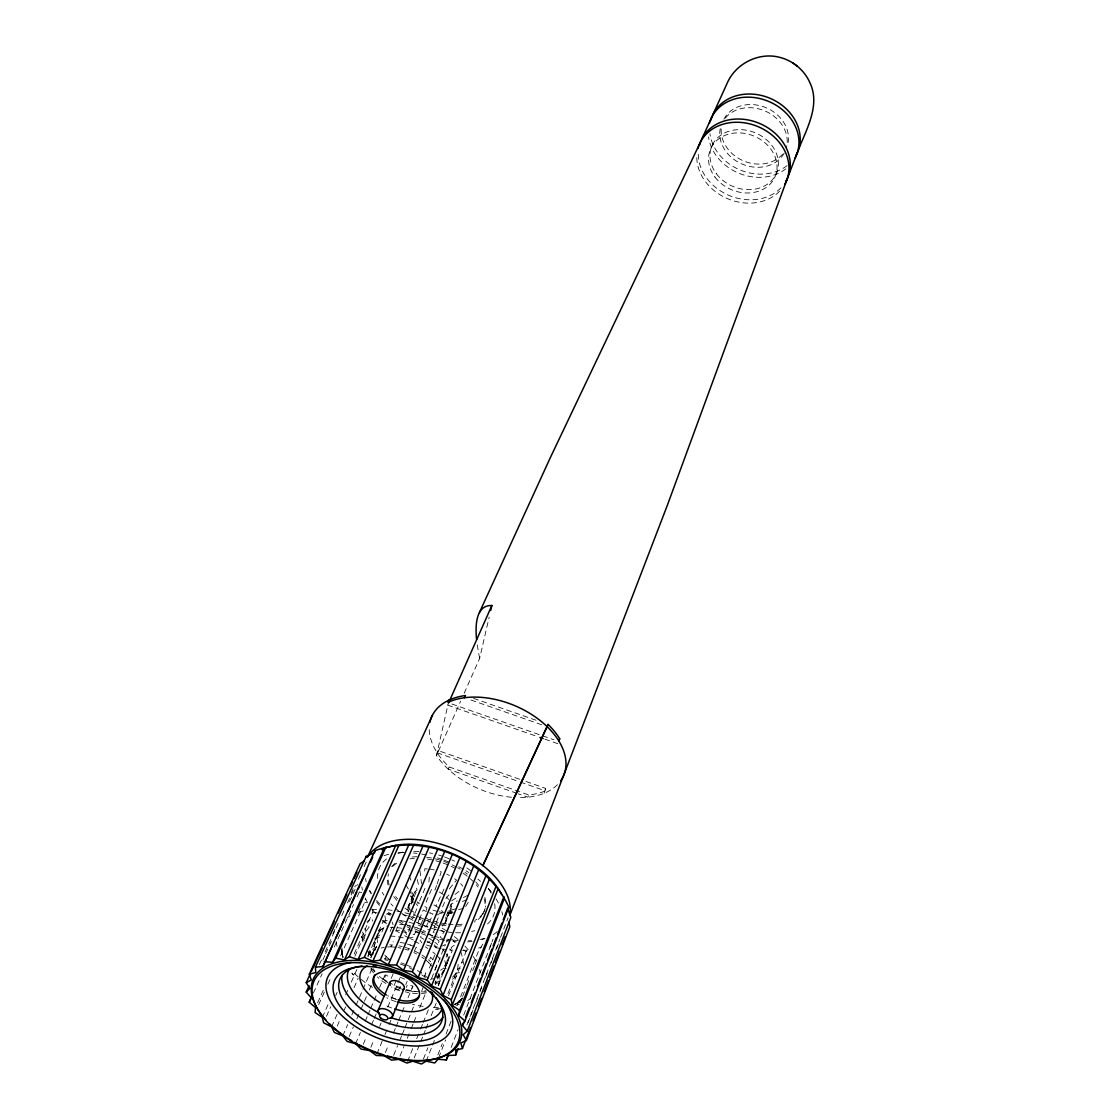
<?xml version="1.0" encoding="UTF-8"?>
<svg xmlns="http://www.w3.org/2000/svg" width="1120" height="1120" viewBox="0 0 1120 1120"><rect width="100%" height="100%" fill="white"/><g stroke="black" fill="none" stroke-linecap="round" stroke-linejoin="round"><path stroke-width="0.75" stroke-dasharray="5 3.75" d="M341.684 952.168L341.642 953.834L341.768 950.544M354.172 954.002L372.652 912.436L372.834 907.998M362.908 942.074L361.774 933.562M364.196 938.966L366.044 931.098L369.096 927.192L367.01 921.676L371.728 918.246L372.582 921.144M372.904 954.828L374.234 949.326L376.404 946.61L370.804 957.628L373.044 952.49M380.576 929.824L376.936 936.236L377.58 944.104L374.626 950.866L373.968 942.984L375.27 939.554L380.576 929.824L388.108 925.694M415.282 891.296L413.238 894.81L413.504 899.136L408.002 911.974L408.45 905.772L415.282 891.296L417.088 889.966L415.576 884.996M436.828 965.006L434.7 970.2L437.094 977.858L435.456 984.438L438.886 976.136L435.288 981.89M428.89 882.014L429.338 877.184M445.83 917.028L446.026 921.34L442.064 926.1M443.702 971.908L447.916 961.688L447.552 953.834L444.78 960.68C447.02 967.022 443.926 974.274 437.808 977.06L440.02 971.6M445.242 923.216L451.332 908.404L451.15 904.092L457.296 900.83M463.302 964.404L463.582 961.716L458.192 964.138L457.674 969.094L447.524 994.658M426.524 910.322L426.888 907.704L424.354 906.346M519.596 779.24L438.102 750.568L436.52 755.482A72.24 45.29 22.8 0 0 514.402 797.468M448.98 700.14L436.52 755.482L460.67 701.12M437.5 753.284L438.102 750.568M464.184 693.224L479.626 658.462L489.174 617.092M340.606 955.836L364.7 902.286L365.708 898.044M545.678 788.41L544.04 793.338L545.678 788.41L521.22 779.814M422.758 926.912L417.326 924.672L419.328 918.862L425.208 921.298M436.562 885.528L434.994 890.092L431.62 889.084L426.174 901.978L429.562 903M437.08 884.002L441.266 871.836L438.466 870.996M466.872 1024.968L476.238 1000.622M476.854 998.998L488.712 968.156M489.342 966.546L499.94 938.952M500.57 937.328L508.06 917.854M468.09 1022.784L470.568 1016.316M471.184 1014.706L473.06 1009.848M475.538 1003.38L477.4 998.536M479.892 992.068L481.754 987.21M485.478 977.508L487.34 972.664M491.078 962.962L492.94 958.104M496.664 948.416L498.526 943.558M451.164 1047.424L458.052 1029.658M463.68 1015.14L493.052 939.288M490.014 947.1L491.596 943.04M438.69 1057.63L445.606 1039.934M460.082 1002.904L461.972 998.074M462.602 996.464L466.368 986.804M466.998 985.194L470.148 977.144M472.668 970.718L474.558 965.888M475.174 964.278L477.694 957.838M437.878 1054.942L442.288 1043.686M446.068 1034.026L451.094 1021.174M457.394 1005.088L478.8 950.418L483.364 943.348M423.374 1059.128L427.882 1047.732M448.546 995.708L465.962 951.79L469.014 948.57M544.922 791.084A72.17 45.29 22.8 0 1 528.766 794.962L527.884 797.202L518.126 793.772M775.992 174.216L777.294 170.912M426.202 1061.172L431.914 1046.724M432.544 1045.114L434.448 1040.298M414.204 1057.966L420.056 1043.364M420.714 1041.74L425.264 1030.372M425.922 1028.748L427.868 1023.876M431.116 1015.77L436.324 1002.792M438.368 985.376L439.586 982.338M437.094 977.858L439.208 972.65M441.238 974.778L447.916 961.688M445.508 964.754L448.28 957.894M407.554 1061.424L412.776 1048.46M416.696 1038.73L419.958 1030.624M420.616 1029L422.576 1024.142M423.234 1022.518L428.456 1009.554M438.256 985.236L451.976 951.188L449.764 948.864M399.994 1056.146L403.956 1046.444M407.246 1038.352L410.536 1030.26M411.194 1028.636L413.168 1023.778M413.826 1022.168L417.116 1014.076M419.762 1007.608L425.684 993.034M431.606 978.474L445.438 944.496L441.49 946.456M424.172 977.13L425.838 973.042L419.93 972.538M393.638 1055.32L397.614 1045.618M400.26 1039.164L401.59 1035.93M402.248 1034.306L404.236 1029.462M404.894 1027.852L414.834 1003.604M429.394 968.044L435.358 953.512M423.598 986.356L421.484 991.522L426.076 990.668M446.488 915.404L451.15 904.092M443.912 924.812L451.332 908.404M432.054 966.266L428.526 962.416L430.668 957.208L433.006 959.784M446.222 919.254L451.542 906.318L454.65 904.96M385.378 1052.534L388.71 1044.47M393.386 1033.172L395.388 1028.342M396.046 1026.718L398.048 1021.888M398.72 1020.264L404.726 1005.746M408.058 997.682L412.734 986.384M405.174 990.08L410.872 991.228L413 986.062L407.316 984.928L406.252 987.504M448.994 894.936L446.67 897.19L441.294 910.126L443.324 912.394M438.83 907.984L435.988 906.052L444.01 889.07M376.922 1053.864L382.298 1040.97M384.972 1034.53L388.332 1026.466M389.004 1024.856L391.02 1020.026M405.804 984.564L407.148 981.344M370.86 1047.284L374.234 1039.234M379.652 1026.354L381.01 1023.134M387.772 1007.048L397.25 984.522M397.922 982.912L400.624 976.472M414.428 951.258L416.066 947.366L421.47 950.25M396.004 980.868L393.834 986.006L399.434 988.33L400.526 985.754M421.848 929.852L417.228 927.934L414.358 934.752L411.194 933.8M414.638 946.778L410.354 945L408.17 950.18L403.774 948.836M420.938 924.49L422.968 919.66M363.272 1044.316L366.674 1036.28M371.448 1025.024L373.492 1020.208M374.178 1018.598L376.222 1013.782M391.216 978.418L393.26 973.602M468.272 902.328L464.716 908.11M425.054 888.23L419.566 901.11L422.8 901.348M408.604 931.476L410.34 927.388M355.586 1043.77L360.388 1032.528M365.19 1021.286L367.248 1016.47M367.934 1014.874L369.992 1010.044M370.678 1008.448L376.852 994M379.596 987.574L385.084 974.722M388.542 983.178L383.684 979.944L385.882 974.82L390.712 978.04M385 959.294L386.162 956.592L383.32 953.526M387.478 946.974L390.922 946.82L393.134 941.654M407.722 907.662L413.98 892.92M407.568 909.748L413.084 896.91L409.836 891.478M409.752 904.148L411.572 902.832L417.088 889.966M349.188 1036.574L353.346 1026.956M356.804 1018.934L360.262 1010.912M360.948 1009.316L366.478 996.478M369.25 990.066L371.322 985.25M342.79 1035.818L347.662 1024.59M351.834 1014.972L355.306 1006.964M356.006 1005.368L362.264 990.934M362.964 989.338L372.008 968.506M390.138 931.448L393.078 924.658M452.48 977.284L455.756 973.518L457.674 969.094L460.348 968.1M337.232 1026.088L340.046 1019.676M344.246 1010.072L345.646 1006.88M354.074 987.658L358.274 978.054M368.088 955.64L382.816 922.026L387.632 921.956M367.99 956.186L369.292 953.19M373.968 942.984L378.238 932.792M373.758 946.792L376.712 940.044M371.994 954.464L374.234 949.326M383.908 927.444L380.94 934.206L377.622 936.6M429.254 729.652A72.17 45.29 22.8 0 0 449.162 766.934L448.196 769.132L516.502 793.198M331.576 1026.914L337.204 1014.104M345.66 994.91L348.488 988.498M351.302 982.1L356.93 969.304M354.886 956.242L366.044 931.098L364.882 928.508M322.35 1017.38L328.678 1003.184M711.256 147.56L712.712 144.312M326.466 1016.358L330.736 1006.768M335.706 995.568L337.12 992.376M318.654 1004.654L325.024 990.486M327.866 984.186L331.408 976.304M317.604 1002.82L323.288 990.22M358.078 913.01L360.206 908.278M313.39 993.062L322.098 973.84M334.25 947.072L353.57 904.554M357.056 896.938L359.198 892.206M351.064 893.102L353.234 888.37M332.864 933.814L335.748 927.514M319.34 964.628L321.51 959.882M325.122 951.986L338.142 923.51M341.754 915.614L343.924 910.868M347.536 902.958L355.488 885.556M358.386 879.242L360.556 874.496M364.168 866.586L366.338 861.84M322.784 960.092L324.94 955.36M325.668 953.778L332.15 939.582M349.426 901.74L357.35 884.394M428.148 922.516L425.474 928.046L430.08 930.51M449.358 888.832L456.582 880.096L451.892 876.876M462.182 998.802L458.906 1002.484L461.412 999.852M463.022 997.836L454.79 1004.584L460.908 1000.636L455.28 1004.22M446.208 942.102L448.434 939.946M456.904 1003.324L462.588 998.466M457.576 1003.282L460.53 1000.65L455.784 1004.108M462.07 999.18L453.04 1005.354M455.056 894.432L460.152 890.428M440.58 970.242L443.996 967.946M452.466 979.216L457.366 975.982L454.104 976.85M459.144 1001.756L454.118 1004.864M451.542 900.9L458.318 896.532M463.428 897.582L468.034 895.146M462.42 901.572L467.082 899.542M411.572 902.832L413.868 901.866M427.126 942.648L429.982 941.682M455.756 973.518L459.62 972.3M450.562 910.28L457.114 908.348M439.012 913.808L443.184 912.618M452.326 911.134L447.384 913.178L452.144 912.198M458.528 909.622L463.176 908.488M413.028 937.146L408.254 938.238L404.306 929.768M382.228 921.046L391.356 920.052M381.136 947.982L384.216 947.366M430.234 979.328L433.552 978.698M439.11 983.01L434.616 983.024M448.28 913.542L451.458 912.968M448.686 913.57L453.39 912.73M403.074 852.18L396.928 852.978A74.62 42.812 22.8 0 1 404.964 852.6M396.452 930.538L399.7 930.16M441.644 1008.588L434.14 1009.316L438.424 1008.952M386.372 914.13L391.146 913.864M448.462 913.01L451.752 912.828M437.066 927.584L434.084 927.738L439.432 914.844L436.24 914.606M427.42 868.952L424.746 868.77L424.816 873.642M404.656 924.826L398.65 924.364L395.724 931.154L398.734 931.392M372.652 912.436L377.244 912.8M390.922 946.82L396.494 947.268M410.872 991.228L416.36 991.704M364.7 902.286L367.528 902.776M430.094 869.12L434.266 869.904M439.096 911.834L441.826 912.352M402.822 914.704L407.302 915.558M400.75 920.57L407.358 921.83M407.792 925.428L410.928 926.03M401.744 931.63L408.03 932.834M400.148 942.382L404.502 943.222M397.95 947.548L400.848 948.108M359.282 891.968L361.802 892.64M437.724 911.582L432.236 909.93L429.604 912.968L432.922 913.976L427.546 926.856L424.2 925.834M411.796 916.594L414.806 917.504M409.01 922.152L417.326 924.672M412.496 926.506L417.228 927.934M407.428 944.104L410.354 945M399.434 988.33L403.746 989.646M473.55 698.362L536.732 720.468M470.96 700.014L542.304 724.976M451.906 704.032L553.952 739.774M447.622 705.082L538.23 736.834M544.824 739.13L557.998 743.75M437.108 752.766L518.686 781.48M520.324 782.054L544.796 790.664M449.162 766.934L528.766 794.962M400.036 977.186L404.768 979.16M413.896 952.546L416.598 954.002M433.902 904.932L435.988 906.052M426.356 911.624L423.29 909.972L417.844 922.838L419.902 923.93M430.934 924.014L436.492 926.996L433.146 932.162L437.346 935.004M446.74 874.09L449.316 875.49M439.32 892.01L444.206 895.062M421.764 957.11L424.228 958.762M433.188 936.306L423.388 930.496L420.532 937.314L431.69 944.048M441.532 930.426L444.066 932.134L440.132 936.894L443.786 940.016M419.524 903.42L417.214 901.852L419.174 905.59M379.428 976.388L383.684 979.944M386.162 956.592L389.578 959.476M425.306 959.672L428.526 962.416M434 946.022L436.324 947.996L439.124 941.15L436.828 939.176M463.652 949.774L465.962 951.79M368.13 951.622L374.094 958.636M410.55 916.58L412.58 918.82L418.04 905.982L416.024 903.742M410.956 895.916L413.182 898.38M451.724 938.98L456.036 943.754L451.178 947.604L453.04 950.404M446.67 897.19L448.686 899.458M460.642 883.652L462.868 886.158M351.876 973.056L353.514 975.072L350.882 971.74M434.35 944.79L436.338 947.366M488.404 888.37L491.148 892.024M373.198 968.744L375.004 971.32M367.808 951.468L371.616 956.97L369.782 954.002M410.732 895.972L413.378 899.864M410.914 896.154L412.706 898.8M411.768 896.448L413.504 899.136M420.042 940.114L421.75 942.886M405.762 884.702L409.024 890.12M361.634 936.278L364.112 940.632M411.628 891.828L413.238 894.81M362.516 932.036L364.364 935.634M460.684 951.384L463.344 960.274M409.15 875.532L411.6 881.832M392.168 922.026L393.064 924.826M342.986 957.04L341.558 951.146L342.944 957.502L341.866 947.786M417.34 879.55L418.698 885.85M479.626 658.462L477.064 644M341.936 952.56L342.566 955.99L341.754 950.852M419.958 870.716L421.484 883.582M384.958 915.754L385.49 920.36M341.726 949.956L342.118 954.142L341.81 949.312M787.122 165.592A46.34 38.836 22.8 0 1 740.236 170.03A46.34 38.836 22.8 0 1 709.954 133.812M782.572 154.14A34.454 28.882 22.8 0 1 743.904 161.042A34.454 28.882 22.8 0 1 721.196 128.87M723.884 119.196A34.454 28.882 22.8 0 1 765.73 107.576A34.454 28.882 22.8 0 1 787.416 145.348M784.182 153.188A34.524 28.896 22.8 0 1 742.56 164.248A34.524 28.896 22.8 0 1 720.65 127.022M725.284 118.104A34.524 28.896 22.8 0 1 767.158 111.972A34.524 28.896 22.8 0 1 786.156 148.554M779.688 191.142A47.208 39.116 22.8 0 1 727.174 198.506A47.208 39.116 22.8 0 1 696.864 155.274M557.424 784.7A72.24 45.29 22.8 0 1 517.86 797.608M470.47 998.634A76.482 42.378 22.8 0 1 467.74 1000.482M459.158 1004.402A76.482 42.378 22.8 0 1 456.106 1005.312M438.27 1007.496A76.482 42.378 22.8 0 1 431.704 1007.286M423.178 1006.376A76.482 42.378 22.8 0 1 412.468 1004.29M395.584 998.998A76.482 42.378 22.8 0 1 388.08 995.834M372.498 987.434A76.482 42.378 22.8 0 1 359.338 977.858M358.05 976.738A76.482 42.378 22.8 0 1 352.086 971.068M337.022 946.274A76.482 42.378 22.8 0 1 336.14 941.402M347.186 917.616A76.482 42.378 22.8 0 1 350.07 915.81M358.512 912.226A76.482 42.378 22.8 0 1 363.342 910.952M371.658 909.72A76.482 42.378 22.8 0 1 378.182 909.412M387.436 909.804A76.482 42.378 22.8 0 1 392.098 910.336M396.858 911.064A76.482 42.378 22.8 0 1 401.674 912.016M404.894 912.772A76.482 42.378 22.8 0 1 414.596 915.558M419.398 917.252A76.482 42.378 22.8 0 1 425.754 919.786M427.322 920.472A76.482 42.378 22.8 0 1 439.446 926.59M442.33 928.284A76.482 42.378 22.8 0 1 447.902 931.854M454.398 936.6A76.482 42.378 22.8 0 1 458.038 939.596M464.898 946.092A76.482 42.378 22.8 0 1 468.188 949.746M473.27 956.536A76.482 42.378 22.8 0 1 475.86 960.876M479.416 969.444A76.482 42.378 22.8 0 1 480.228 972.776M785.862 168.812A46.438 38.878 22.8 0 1 738.892 173.236A46.438 38.878 22.8 0 1 708.526 136.962M780.99 187.81A47.11 39.074 22.8 0 1 728.56 195.202A47.11 39.074 22.8 0 1 698.334 152.012M391.538 1007.93A38.444 20.93 22.8 0 1 385.42 1005.396M395.864 1001.574A24.696 13.44 22.8 0 1 386.708 997.766M426.37 992.838A38.15 21.014 22.8 0 1 418.852 993.594M417.424 993.58A38.15 21.014 22.8 0 1 405.286 991.816M399.084 989.912A38.15 21.014 22.8 0 1 393.008 987.392M385.896 983.5A38.15 21.014 22.8 0 1 377.384 976.976M373.562 972.888A38.15 21.014 22.8 0 1 370.622 968.674M368.004 956.62A38.15 21.014 22.8 0 1 374.976 947.87M389.816 944.874A38.15 21.014 22.8 0 1 392.798 945.028M399 945.882A38.15 21.014 22.8 0 1 402.178 946.582M405.37 947.464A38.15 21.014 22.8 0 1 413.238 950.404M414.764 951.104A38.15 21.014 22.8 0 1 420.644 954.24M422.03 955.108A38.15 21.014 22.8 0 1 425.992 957.852M428.414 959.784A38.15 21.014 22.8 0 1 430.654 961.8M439.194 974.498A38.15 21.014 22.8 0 1 438.144 985.712M426.314 991.774A43.61 24.08 22.8 0 1 421.498 991.872M419.832 991.802A43.61 24.08 22.8 0 1 403.382 988.652M400.568 987.7A43.61 24.08 22.8 0 1 389.648 982.8M387.086 981.33A43.61 24.08 22.8 0 1 381.08 977.326M374.626 971.782A43.61 24.08 22.8 0 1 371.434 968.254M374.528 938.826A43.61 24.08 22.8 0 1 380.618 936.908M389.998 936.096A43.61 24.08 22.8 0 1 396.928 936.642M398.356 936.852A43.61 24.08 22.8 0 1 404.152 938.042M414.316 941.346A43.61 24.08 22.8 0 1 421.302 944.566M425.278 946.806A43.61 24.08 22.8 0 1 427.812 948.402M432.81 952.042A43.61 24.08 22.8 0 1 435.484 954.31M436.73 955.472A43.61 24.08 22.8 0 1 440.104 959.056M444.374 965.174A43.61 24.08 22.8 0 1 446.054 968.828M440.37 980.854A43.442 24.122 22.8 0 1 437.01 982.002M371.798 954.954A43.442 24.122 22.8 0 1 369.586 950.152M378.266 930.314A43.442 24.122 22.8 0 1 384.342 928.368M390.418 927.612A43.442 24.122 22.8 0 1 393.694 927.542M397.096 927.71A43.442 24.122 22.8 0 1 404.908 928.816M407.806 929.474A43.442 24.122 22.8 0 1 412.174 930.692M415.058 931.672A43.442 24.122 22.8 0 1 419.356 933.352M428.862 938.196A43.442 24.122 22.8 0 1 433.79 941.458M434.952 942.326A43.442 24.122 22.8 0 1 437.71 944.552M442.554 949.228A43.442 24.122 22.8 0 1 444.598 951.636M446.376 954.086A43.442 24.122 22.8 0 1 449.526 960.204M399.84 990.332A7.728 4.214 22.8 0 1 391.664 986.944M396.746 999.474A24.682 13.454 22.8 0 1 387.59 995.68M384.37 958.608A50.54 27.468 22.8 0 1 391.062 959.854M401.198 962.836A50.54 27.468 22.8 0 1 405.37 964.446M406.756 965.034A50.54 27.468 22.8 0 1 414.75 968.982M417.284 970.438A50.54 27.468 22.8 0 1 421.652 973.238M424.41 975.212A50.54 27.468 22.8 0 1 428.246 978.32M384.944 959.868A54.922 29.778 22.8 0 1 387.982 960.47M400.246 963.984A54.922 29.778 22.8 0 1 406.294 966.378M409.248 967.722A54.922 29.778 22.8 0 1 414.988 970.662M421.736 974.792A54.922 29.778 22.8 0 1 425.502 977.452M483.084 913.108A51.52 29.764 22.8 0 1 474.88 920.416M462.196 924.154A51.52 29.764 22.8 0 1 456.204 924.56M453.082 924.504A51.52 29.764 22.8 0 1 448.238 924.14M446.6 923.944A51.52 29.764 22.8 0 1 439.936 922.74M438.256 922.348A51.52 29.764 22.8 0 1 424.41 917.658M414.008 912.296A51.52 29.764 22.8 0 1 409.682 909.496M397.586 898.87A51.52 29.764 22.8 0 1 395.682 896.588M389.214 884.912A51.52 29.764 22.8 0 1 388.402 873.866M391.65 866.796A51.52 29.764 22.8 0 1 398.006 861.336M412.09 857.038A51.52 29.764 22.8 0 1 418.264 856.702M426.51 857.234A51.52 29.764 22.8 0 1 440.874 860.426M443.744 861.378A51.52 29.764 22.8 0 1 449.414 863.618M452.172 864.878A51.52 29.764 22.8 0 1 456.232 866.936M457.548 867.664A51.52 29.764 22.8 0 1 460.124 869.176M465.038 872.424A51.52 29.764 22.8 0 1 467.348 874.146M475.79 881.93A51.52 29.764 22.8 0 1 478.702 885.444M484.862 897.33A51.52 29.764 22.8 0 1 485.436 907.074M485.156 908.348A51.52 29.764 22.8 0 1 483.924 911.596M481.698 915.824A51.548 29.75 22.8 0 1 474.222 922.04M461.552 925.778A51.548 29.75 22.8 0 1 453.992 926.17M445.928 925.554A51.548 29.75 22.8 0 1 439.264 924.364M437.598 923.958A51.548 29.75 22.8 0 1 432.558 922.558M429.212 921.438A51.548 29.75 22.8 0 1 423.738 919.268M421.05 918.05A51.548 29.75 22.8 0 1 417.116 916.062M415.828 915.362A51.548 29.75 22.8 0 1 413.322 913.906M408.996 911.106A51.548 29.75 22.8 0 1 402.444 905.996M396.886 900.48A51.548 29.75 22.8 0 1 393.26 895.874M388.08 885.08A51.548 29.75 22.8 0 1 387.338 878.094M392.728 866.39A51.548 29.75 22.8 0 1 397.306 862.946M409.906 858.844A51.548 29.75 22.8 0 1 414.414 858.396M427.518 859.082A51.548 29.75 22.8 0 1 434.406 860.426M435.848 860.79A51.548 29.75 22.8 0 1 441.63 862.512M443.058 863.002A51.548 29.75 22.8 0 1 456.876 869.288M463.176 873.222A51.548 29.75 22.8 0 1 472.934 881.258M476.154 884.73A51.548 29.75 22.8 0 1 478.044 887.082M484.218 898.968A51.548 29.75 22.8 0 1 484.988 907.382M484.512 909.986A51.548 29.75 22.8 0 1 482.44 914.732M484.82 938.28A77.084 44.534 22.8 0 1 479.878 939.47M471.52 940.604A77.084 44.534 22.8 0 1 468.314 940.786M458.318 940.604A77.084 44.534 22.8 0 1 453.138 940.114M451.402 939.89A77.084 44.534 22.8 0 1 446.782 939.162M439.012 937.496A77.084 44.534 22.8 0 1 434.35 936.25M432.782 935.788A77.084 44.534 22.8 0 1 426.594 933.744M425.054 933.184A77.084 44.534 22.8 0 1 420.476 931.378M418.964 930.748A77.084 44.534 22.8 0 1 414.484 928.718M410.088 926.548A77.084 44.534 22.8 0 1 404.404 923.398M403.018 922.572A77.084 44.534 22.8 0 1 397.628 919.142M391.132 914.41A77.084 44.534 22.8 0 1 388.416 912.212M379.848 904.106A77.084 44.534 22.8 0 1 376.656 900.48M371.546 893.508A77.084 44.534 22.8 0 1 369.796 890.596M497.266 931.616A74.354 42.868 22.8 0 1 493.332 934.542M484.876 938.616A74.354 42.868 22.8 0 1 481.894 939.568M472.08 941.514A74.354 42.868 22.8 0 1 467.53 941.906M456.344 941.808A74.354 42.868 22.8 0 1 453.012 941.514M449.652 941.122A74.354 42.868 22.8 0 1 446.278 940.604M444.57 940.296A74.354 42.868 22.8 0 1 430.192 936.684M425.712 935.172A74.354 42.868 22.8 0 1 421.288 933.492M419.818 932.904A74.354 42.868 22.8 0 1 414.022 930.328M409.78 928.228A74.354 42.868 22.8 0 1 407.008 926.744M402.962 924.406A74.354 42.868 22.8 0 1 398.496 921.578M390.166 915.46A74.354 42.868 22.8 0 1 387.59 913.304M379.54 905.422A74.354 42.868 22.8 0 1 376.572 901.922M370.902 893.564A74.354 42.868 22.8 0 1 369.432 890.75M366.212 881.846A74.354 42.868 22.8 0 1 365.596 878.584M481.572 947.072A74.62 42.812 22.8 0 1 478.576 948.024M467.236 950.11A74.62 42.812 22.8 0 1 462.616 950.404M452.956 950.222A74.62 42.812 22.8 0 1 449.61 949.928M446.25 949.508A74.62 42.812 22.8 0 1 442.848 948.99M441.14 948.682A74.62 42.812 22.8 0 1 434.266 947.184M431.256 946.4A74.62 42.812 22.8 0 1 425.222 944.566M413.378 939.988A74.62 42.812 22.8 0 1 410.494 938.672M409.066 937.986A74.62 42.812 22.8 0 1 403.452 935.074M399.392 932.736A74.62 42.812 22.8 0 1 396.746 931.098M386.54 923.776A74.62 42.812 22.8 0 1 382.704 920.514M375.858 913.724A74.62 42.812 22.8 0 1 372.876 910.21M367.192 901.852A74.62 42.812 22.8 0 1 365.708 899.052M362.46 890.134A74.62 42.812 22.8 0 1 361.844 886.872M383.992 855.666A74.62 42.812 22.8 0 1 388.752 854.35M413.462 852.992A74.62 42.812 22.8 0 1 416.962 853.37M421.61 854.056A74.62 42.812 22.8 0 1 426.314 854.952M437.36 857.85A74.62 42.812 22.8 0 1 442.064 859.418M443.632 859.978A74.62 42.812 22.8 0 1 449.82 862.456M458.822 866.74A74.62 42.812 22.8 0 1 463.162 869.12M465.976 870.786A74.62 42.812 22.8 0 1 468.706 872.508M477.876 879.13A74.62 42.812 22.8 0 1 480.578 881.37M488.978 889.588A74.62 42.812 22.8 0 1 491.064 892.024M495.964 898.772A74.62 42.812 22.8 0 1 498.456 903.112M501.844 911.666A74.62 42.812 22.8 0 1 502.6 915.012M494.69 903.7A61.866 35.7 22.8 0 1 487.508 923.986M474.754 930.664A61.866 35.7 22.8 0 1 471.604 931.462M460.628 932.75A61.866 35.7 22.8 0 1 447.874 932.022M444.584 931.504A61.866 35.7 22.8 0 1 437.906 930.104M436.226 929.67A61.866 35.7 22.8 0 1 429.534 927.654M427.882 927.08A61.866 35.7 22.8 0 1 422.254 924.882M420.854 924.28A61.866 35.7 22.8 0 1 408.87 918.064M405.958 916.244A61.866 35.7 22.8 0 1 400.428 912.352M399.112 911.33A61.866 35.7 22.8 0 1 395.36 908.18M393.022 906.024A61.866 35.7 22.8 0 1 390.824 903.812M383.88 895.104A61.866 35.7 22.8 0 1 382.186 892.29M377.678 878.472A61.866 35.7 22.8 0 1 386.568 858.9M397.964 853.398A61.866 35.7 22.8 0 1 404.614 851.984M413.812 851.326A61.866 35.7 22.8 0 1 420.378 851.606M429.618 852.894A61.866 35.7 22.8 0 1 432.586 853.51M438.55 855.036A61.866 35.7 22.8 0 1 443.016 856.436M444.486 856.954A61.866 35.7 22.8 0 1 450.352 859.236M451.794 859.852A61.866 35.7 22.8 0 1 454.65 861.154M466.816 867.986A61.866 35.7 22.8 0 1 471.744 871.444M488.586 888.79A61.866 35.7 22.8 0 1 491.106 893.116M714.952 177.03A35.098 29.078 22.8 0 0 774.004 178.878A35.098 29.078 22.8 0 0 739.41 132.888A35.098 29.078 22.8 0 0 714.952 177.03M716.38 173.74A35.028 29.05 22.8 0 0 775.32 175.574A35.028 29.05 22.8 0 0 740.81 129.64A35.028 29.05 22.8 0 0 716.38 173.74"/><path stroke-width="1.5" d="M374.92 851.522L374.92 850.682C424.494 832.944 487.046 859.25 508.872 907.186L464.954 1021.006L462.434 1025.43L467.25 1031.156L463.134 1034.712L466.382 1040.452L460.852 1043L462.448 1048.53L455.756 1050.014L455.658 1055.124L448.042 1055.488L446.292 1059.982L438.06 1059.24L434.728 1062.978L426.202 1061.172L421.428 1064L412.902 1061.214L406.896 1063.048L398.678 1059.38L391.65 1060.164L384.034 1055.768L376.25 1055.474L369.502 1050.504L361.228 1049.132L355.586 1043.77L347.116 1041.39L342.79 1035.818L334.432 1032.486L331.576 1026.914L323.624 1022.756L322.35 1017.38L315.112 1012.536L315.476 1007.552L309.218 1002.19L312.074 995.89M464.954 1021.006L458.752 1015.504L459.564 1010.38L503.93 896.574M448.616 702.884L491.848 605.514C474.978 604.842 475.398 627.732 476.574 639.52M490.714 610.47L491.848 605.514M558.88 741.496L559.678 738.682A72.17 45.29 22.8 0 0 548.072 724.43L482.888 865.564L548.072 724.43M309.218 1002.19L311.234 997.794L306.208 992.096L309.82 988.47L306.222 982.646L311.318 979.944L309.316 974.204L315.728 972.538L315.42 967.134L322.91 966.574L374.92 850.682M560.616 780.92A72.24 45.29 22.8 0 0 535.43 717.024A72.24 45.29 22.8 0 0 448.252 702.226L448.98 700.14M787.5 178.01L667.296 505.428L509.866 915.306M467.25 1031.156L510.846 917.392L507.598 908.474L508.872 907.186M462.448 1048.53L470.512 1027.474M472.99 1020.992L476.098 1012.886M478.576 1006.404L481.67 998.298M484.148 991.816L488.488 980.476M489.734 977.228L494.074 965.888M495.306 962.654L499.646 951.3M502.124 944.818L505.232 936.726M466.382 1040.452L509.81 926.814L508.942 922.166M455.658 1055.124L458.136 1048.656M446.292 1059.982L448.154 1055.152M462.434 1025.43L463.694 1022.168M465.57 1017.296L469.336 1007.552M471.212 1002.68L474.978 992.936M477.484 986.44L480.62 978.32M481.88 975.072L486.276 963.704M487.522 960.456L491.918 949.088M493.178 945.84L496.314 937.706M497.56 934.458L501.956 923.09M503.216 919.842L507.598 908.474M458.752 1015.504L504.294 898.534M788.788 174.692L797.468 152.278M798.714 149.058C806.75 128.66 820.568 104.804 809.872 82.628C804.482 70.406 793.38 60.998 780.486 57.554C760.06 51.716 736.974 62.65 727.86 81.69L713.244 113.862M558.796 740.936L559.678 738.682M459.564 1010.38L452.2 1005.354L451.234 999.712L496.16 886.004M452.2 1005.354L498.232 888.44M451.234 999.712L443.002 995.358L489.636 878.57M443.002 995.358L440.286 989.436L485.87 875.882M440.286 989.436L431.508 985.95L478.814 869.358M431.508 985.95L427.154 979.972L473.452 866.642M427.154 979.972L418.18 977.508L466.214 861.154M418.18 977.508L412.342 971.726L459.41 858.676M392.294 1016.834L404.012 988.736M412.342 971.726L403.564 970.382L452.34 854.322M324.338 961.702L332.612 962.304L335.748 958.16L344.498 959.924L349.244 956.69L358.106 959.56L364.266 957.376L372.89 961.226L380.24 960.176L388.262 964.88L396.494 965.034L444.318 852.306M378.182 1010.184L390.068 982.156M388.262 964.88L437.766 849.156M380.24 960.176L428.792 847.812M372.89 961.226L423.08 845.838M364.266 957.376L413.49 845.348M358.106 959.56L408.912 844.522M464.464 697.746L465.458 695.534A72.17 45.29 22.8 0 0 429.912 722.316M349.244 956.69L399.042 845.026M344.498 959.924L395.808 845.236M332.612 962.304L384.314 847.924M335.748 958.16L386.008 846.832M701.89 138.908L711.83 116.998M448.252 702.226L449.246 700.028M322.91 966.574L332.29 945.98M335.888 938.056L344.554 919.03M348.166 911.106L350.322 906.36M351.764 903.182L356.818 892.094M358.26 888.93L366.926 869.904M370.524 861.98L372.694 857.234M367.822 856.436L432.278 715.54M479.416 612.514L550.536 457.198L700.42 142.142M306.208 992.096L309.092 985.796M309.316 974.204L360.122 863.674L364.056 861.056M306.222 982.646L309.848 974.764M311.29 971.614L322.154 947.954M323.596 944.804L334.46 921.158M338.086 913.276L346.78 894.348M350.392 886.466L352.562 881.734M354.018 878.584L356.916 872.27M315.42 967.134L366.184 856.366L374.85 852.474M539.882 737.408L543.172 738.556M797.328 66.192L793.044 63.098M396.494 965.034L403.564 970.382M366.184 856.366L367.038 857.472M710.808 120.176A46.34 38.836 22.8 0 1 769.594 98.112A46.34 38.836 22.8 0 1 796.054 155.288M379.834 1014.972A7.812 4.186 22.8 0 1 380.548 1008.742A7.812 4.186 22.8 0 1 391.216 1012.592A7.812 4.186 22.8 0 1 389.228 1018.374M697.956 148.498A47.208 39.116 22.8 0 1 757.666 126.476A47.208 39.116 22.8 0 1 784.812 184.268M709.38 123.326A46.438 38.878 22.8 0 1 768.278 101.262A46.438 38.878 22.8 0 1 794.808 158.494M699.426 145.25A47.11 39.074 22.8 0 1 759.038 123.228A47.11 39.074 22.8 0 1 786.1 180.95M384.314 996.352A24.696 13.44 22.8 0 1 381.038 972.37A24.696 13.44 22.8 0 1 417.928 988.358A24.696 13.44 22.8 0 1 397.208 1001.938M419.3 995.946A24.682 13.454 22.8 0 1 398.09 999.838M386.372 994.98A24.682 13.454 22.8 0 1 374.752 974.932M431.816 992.712A38.444 20.93 22.8 0 1 394.66 1008.966M379.624 1002.316A38.444 20.93 22.8 0 1 367.122 965.874M390.306 985.264A7.728 4.214 22.8 0 1 393.106 980.574A7.728 4.214 22.8 0 1 402.43 983.934A7.728 4.214 22.8 0 1 402.836 989.772M441.952 1008.966A50.54 27.468 22.8 0 1 390.572 1017.562M379.386 1012.928A50.54 27.468 22.8 0 1 349.314 968.814M442.988 1017.198A54.922 29.778 22.8 0 1 382.592 1021.02A54.922 29.778 22.8 0 1 342.09 975.352M435.834 997.514A55.09 29.736 22.8 0 1 417.662 1035.006A55.09 29.736 22.8 0 1 346.71 1004.78A55.09 29.736 22.8 0 1 362.04 966.07M372.988 965.846A55.09 29.736 22.8 0 1 375.914 966.098M430.542 991.466A55.09 29.736 22.8 0 1 433.888 995.078M444.136 1000.104A67.074 36.12 22.8 0 1 423.36 1045.674A67.074 36.12 22.8 0 1 337.232 1010.758A67.074 36.12 22.8 0 1 351.176 962.416M325.99 1020.138A79.702 42.742 22.8 0 1 348.572 960.596A79.702 42.742 22.8 0 1 455.336 1011.724A79.702 42.742 22.8 0 1 409.388 1060.08M407.862 1059.926A79.702 42.742 22.8 0 1 387.282 1055.922M384.076 1054.984A79.702 42.742 22.8 0 1 359.086 1044.778M357.602 1043.994A79.702 42.742 22.8 0 1 354.676 1042.384M351.792 1040.704A79.702 42.742 22.8 0 1 347.592 1038.1M346.234 1037.218A79.702 42.742 22.8 0 1 329.434 1023.708M367.878 856.674A77.084 44.534 22.8 0 1 453.768 848.764A77.084 44.534 22.8 0 1 509.628 915.418M382.018 849.66A74.354 42.868 22.8 0 1 386.26 847.854M387.744 847.322A74.354 42.868 22.8 0 1 501.788 894.586M380.632 1017.968A4.452 2.38 22.8 0 0 387.73 1019.032A4.452 2.38 22.8 0 0 382.788 1014.412A4.452 2.38 22.8 0 0 380.632 1017.968M330.512 1025.276A78.232 41.916 22.8 0 0 456.036 1045.898A78.232 41.916 22.8 0 0 371.378 964.11A78.232 41.916 22.8 0 0 330.512 1025.276M347.256 1014.538A59.5 32.046 22.8 0 0 442.652 1029.742A59.5 32.046 22.8 0 0 377.902 967.498A59.5 32.046 22.8 0 0 347.256 1014.538"/></g></svg>
